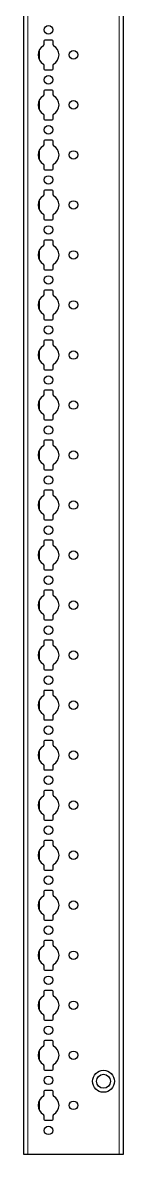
# Model space of a CAD drawing. Header units: millimetres. Extents: x -199 to 3538, y -1547 to 1507.
# Drawn here: x 3488 to 3538, y -852 to -286 of the extents above; entities that cross this region are included whole.
import ezdxf

# ---------------------------------------------------------------- set-up
doc = ezdxf.new("R2010")
doc.units = ezdxf.units.MM

msp = doc.modelspace()

# ---------------------------------------------------------------- linework, layer by layer
at = {"color": 7, "linetype": 'Continuous', "lineweight": 25}
for p, q in [((3487.89, -851.79), (3487.89, 47.21)), ((3537.59, 47.21), (3537.59, -851.79)), ((3497.94, -295.39), (3497.94, -297.27)), ((3502.04, -294.89), (3498.44, -294.89)), ((3502.54, -297.27), (3502.54, -295.39)), ((3497.94, -307.32), (3497.94, -309.19)), ((3498.44, -309.69), (3502.04, -309.69)), ((3502.54, -309.19), (3502.54, -307.32)), ((3497.94, -320.39), (3497.94, -322.27)), ((3502.04, -319.89), (3498.44, -319.89)), ((3502.54, -322.27), (3502.54, -320.39)), ((3497.94, -332.32), (3497.94, -334.19)), ((3502.54, -334.19), (3502.54, -332.32)), ((3498.44, -334.69), (3502.04, -334.69)), ((3502.04, -344.89), (3498.44, -344.89)), ((3497.94, -345.39), (3497.94, -347.27)), ((3502.54, -347.27), (3502.54, -345.39)), ((3497.94, -357.32), (3497.94, -359.19)), ((3498.44, -359.69), (3502.04, -359.69)), ((3502.54, -359.19), (3502.54, -357.32)), ((3497.94, -370.39), (3497.94, -372.27)), ((3502.04, -369.89), (3498.44, -369.89)), ((3502.54, -372.27), (3502.54, -370.39)), ((3497.94, -382.32), (3497.94, -384.19)), ((3502.54, -384.19), (3502.54, -382.32)), ((3498.44, -384.69), (3502.04, -384.69)), ((3497.94, -395.39), (3497.94, -397.27)), ((3502.04, -394.89), (3498.44, -394.89)), ((3502.54, -397.27), (3502.54, -395.39)), ((3497.94, -407.32), (3497.94, -409.19)), ((3498.44, -409.69), (3502.04, -409.69)), ((3502.54, -409.19), (3502.54, -407.32)), ((3497.94, -420.39), (3497.94, -422.27)), ((3502.04, -419.89), (3498.44, -419.89)), ((3502.54, -422.27), (3502.54, -420.39)), ((3497.94, -432.32), (3497.94, -434.19)), ((3498.44, -434.69), (3502.04, -434.69)), ((3502.54, -434.19), (3502.54, -432.32)), ((3497.94, -445.39), (3497.94, -447.27)), ((3502.04, -444.89), (3498.44, -444.89)), ((3502.54, -447.27), (3502.54, -445.39)), ((3497.94, -457.32), (3497.94, -459.19)), ((3502.54, -459.19), (3502.54, -457.32)), ((3498.44, -459.69), (3502.04, -459.69)), ((3497.94, -470.39), (3497.94, -472.27)), ((3502.04, -469.89), (3498.44, -469.89)), ((3502.54, -472.27), (3502.54, -470.39)), ((3497.94, -482.32), (3497.94, -484.19)), ((3498.44, -484.69), (3502.04, -484.69)), ((3502.54, -484.19), (3502.54, -482.32)), ((3497.94, -495.39), (3497.94, -497.27)), ((3502.04, -494.89), (3498.44, -494.89)), ((3502.54, -497.27), (3502.54, -495.39)), ((3497.94, -507.32), (3497.94, -509.19)), ((3502.54, -509.19), (3502.54, -507.32)), ((3498.44, -509.69), (3502.04, -509.69)), ((3502.04, -519.89), (3498.44, -519.89)), ((3497.94, -520.39), (3497.94, -522.27)), ((3502.54, -522.27), (3502.54, -520.39)), ((3497.94, -532.32), (3497.94, -534.19)), ((3498.44, -534.69), (3502.04, -534.69)), ((3502.54, -534.19), (3502.54, -532.32)), ((3497.94, -545.39), (3497.94, -547.27)), ((3502.04, -544.89), (3498.44, -544.89)), ((3502.54, -547.27), (3502.54, -545.39)), ((3497.94, -557.32), (3497.94, -559.19)), ((3498.44, -559.69), (3502.04, -559.69)), ((3502.54, -559.19), (3502.54, -557.32)), ((3497.94, -570.39), (3497.94, -572.27)), ((3502.04, -569.89), (3498.44, -569.89)), ((3502.54, -572.27), (3502.54, -570.39)), ((3497.94, -582.32), (3497.94, -584.19)), ((3502.54, -584.19), (3502.54, -582.32)), ((3498.44, -584.69), (3502.04, -584.69)), ((3497.94, -595.39), (3497.94, -597.27)), ((3502.04, -594.89), (3498.44, -594.89)), ((3502.54, -597.27), (3502.54, -595.39)), ((3497.94, -607.32), (3497.94, -609.19)), ((3498.44, -609.69), (3502.04, -609.69)), ((3502.54, -609.19), (3502.54, -607.32)), ((3497.94, -620.39), (3497.94, -622.27)), ((3502.04, -619.89), (3498.44, -619.89)), ((3502.54, -622.27), (3502.54, -620.39)), ((3497.94, -632.32), (3497.94, -634.19)), ((3502.54, -634.19), (3502.54, -632.32)), ((3498.44, -634.69), (3502.04, -634.69)), ((3497.94, -645.39), (3497.94, -647.27)), ((3502.04, -644.89), (3498.44, -644.89)), ((3502.54, -647.27), (3502.54, -645.39)), ((3497.94, -657.32), (3497.94, -659.19)), ((3498.44, -659.69), (3502.04, -659.69)), ((3502.54, -659.19), (3502.54, -657.32)), ((3497.94, -670.39), (3497.94, -672.27)), ((3502.04, -669.89), (3498.44, -669.89)), ((3502.54, -672.27), (3502.54, -670.39)), ((3497.94, -682.32), (3497.94, -684.19)), ((3502.54, -684.19), (3502.54, -682.32)), ((3498.44, -684.69), (3502.04, -684.69)), ((3497.94, -695.39), (3497.94, -697.27)), ((3502.04, -694.89), (3498.44, -694.89)), ((3502.54, -697.27), (3502.54, -695.39)), ((3497.94, -707.32), (3497.94, -709.19)), ((3498.44, -709.69), (3502.04, -709.69)), ((3502.54, -709.19), (3502.54, -707.32)), ((3497.94, -720.39), (3497.94, -722.27)), ((3502.04, -719.89), (3498.44, -719.89)), ((3502.54, -722.27), (3502.54, -720.39)), ((3497.94, -732.32), (3497.94, -734.19)), ((3498.44, -734.69), (3502.04, -734.69)), ((3502.54, -734.19), (3502.54, -732.32)), ((3497.94, -745.39), (3497.94, -747.27)), ((3502.04, -744.89), (3498.44, -744.89)), ((3502.54, -747.27), (3502.54, -745.39)), ((3497.94, -757.32), (3497.94, -759.19)), ((3502.54, -759.19), (3502.54, -757.32)), ((3498.44, -759.69), (3502.04, -759.69)), ((3497.94, -770.39), (3497.94, -772.27)), ((3502.04, -769.89), (3498.44, -769.89)), ((3502.54, -772.27), (3502.54, -770.39)), ((3497.94, -782.32), (3497.94, -784.19)), ((3498.44, -784.69), (3502.04, -784.69)), ((3502.54, -784.19), (3502.54, -782.32)), ((3497.94, -795.39), (3497.94, -797.27)), ((3502.04, -794.89), (3498.44, -794.89)), ((3502.54, -797.27), (3502.54, -795.39)), ((3497.94, -807.32), (3497.94, -809.19)), ((3502.54, -809.19), (3502.54, -807.32)), ((3498.44, -809.69), (3502.04, -809.69)), ((3502.04, -819.89), (3498.44, -819.89)), ((3497.94, -820.39), (3497.94, -822.27)), ((3502.54, -822.27), (3502.54, -820.39)), ((3497.94, -832.32), (3497.94, -834.19)), ((3498.44, -834.69), (3502.04, -834.69)), ((3502.54, -834.19), (3502.54, -832.32)), ((3489.89, -851.79), (3487.89, -851.79)), ((3535.59, -851.79), (3489.89, -851.79)), ((3537.59, -851.79), (3535.59, -851.79))]:
    msp.add_line(p, q, dxfattribs=at)
at = {"color": 8, "linetype": 'Continuous', "lineweight": 18}
for p, q in [((3489.89, 47.21), (3489.89, -851.79)), ((3535.59, -851.79), (3535.59, 47.21)), ((3495.74, -299.59), (3495.74, -305)), ((3495.74, -324.59), (3495.74, -330)), ((3495.74, -349.59), (3495.74, -355)), ((3495.74, -374.59), (3495.74, -380)), ((3495.74, -399.59), (3495.74, -405)), ((3495.74, -424.59), (3495.74, -430)), ((3495.74, -449.59), (3495.74, -455)), ((3495.74, -474.59), (3495.74, -480)), ((3495.74, -499.59), (3495.74, -505)), ((3495.74, -524.59), (3495.74, -530)), ((3495.74, -549.59), (3495.74, -555)), ((3495.74, -574.59), (3495.74, -580)), ((3495.74, -599.59), (3495.74, -605)), ((3495.74, -624.59), (3495.74, -630)), ((3495.74, -649.59), (3495.74, -655)), ((3495.74, -674.59), (3495.74, -680)), ((3495.74, -699.59), (3495.74, -705)), ((3495.74, -724.59), (3495.74, -730)), ((3495.74, -749.59), (3495.74, -755)), ((3495.74, -774.59), (3495.74, -780)), ((3495.74, -799.59), (3495.74, -805)), ((3495.74, -824.59), (3495.74, -830))]:
    msp.add_line(p, q, dxfattribs=at)
at = {"color": 7, "linetype": 'Continuous', "lineweight": 25}
for centre, radius in [((3500.24, -289.79), 2.12), ((3512.74, -302.29), 2.12), ((3500.24, -314.79), 2.12), ((3512.74, -327.29), 2.12), ((3500.24, -339.79), 2.12), ((3512.74, -352.29), 2.12), ((3500.24, -364.79), 2.12), ((3512.74, -377.29), 2.12), ((3500.24, -389.79), 2.12), ((3512.74, -402.29), 2.12), ((3500.24, -414.79), 2.12), ((3512.74, -427.29), 2.12), ((3500.24, -439.79), 2.12), ((3512.74, -452.29), 2.12), ((3500.24, -464.79), 2.12), ((3512.74, -477.29), 2.12), ((3500.24, -489.79), 2.12), ((3512.74, -502.29), 2.12), ((3500.24, -514.79), 2.12), ((3512.74, -527.29), 2.12), ((3500.24, -539.79), 2.13), ((3512.74, -552.29), 2.12), ((3500.24, -564.79), 2.13), ((3512.74, -577.29), 2.13), ((3500.24, -589.79), 2.13), ((3512.74, -602.29), 2.13), ((3500.24, -614.79), 2.13), ((3512.74, -627.29), 2.13), ((3500.24, -639.79), 2.13), ((3512.74, -652.29), 2.13), ((3500.24, -664.79), 2.13), ((3512.74, -677.29), 2.13), ((3500.24, -689.79), 2.13), ((3512.74, -702.29), 2.13), ((3500.24, -714.79), 2.13), ((3512.74, -727.29), 2.13), ((3500.24, -739.79), 2.13), ((3512.74, -752.29), 2.13), ((3500.24, -764.79), 2.13), ((3512.74, -777.29), 2.13), ((3500.24, -789.79), 2.13), ((3512.74, -802.29), 2.13), ((3500.24, -814.79), 2.13), ((3527.74, -815.29), 5.5), ((3527.74, -815.29), 3.5), ((3512.74, -827.29), 2.13), ((3500.24, -839.79), 2.13)]:
    msp.add_circle(centre, radius, dxfattribs=at)
for centre, radius, start, end in [((3500.24, -302.29), 5.25, 119.1407, 240.8593), ((3497.44, -297.27), 0.5, 299.1407, 0), ((3498.44, -295.39), 0.5, 90, 180), ((3502.04, -295.39), 0.5, 0, 90), ((3503.04, -297.27), 0.5, 180, 240.8593), ((3500.24, -302.29), 5.25, 299.1407, 60.8593), ((3497.44, -307.32), 0.5, 0, 60.8593), ((3498.44, -309.19), 0.5, 180, 270), ((3502.04, -309.19), 0.5, 270, 0), ((3503.04, -307.32), 0.5, 119.1407, 180), ((3497.44, -322.27), 0.5, 299.1407, 0), ((3498.44, -320.39), 0.5, 90, 180), ((3502.04, -320.39), 0.5, 0, 90), ((3503.04, -322.27), 0.5, 180, 240.8593), ((3500.24, -327.29), 5.25, 119.1407, 240.8593), ((3500.24, -327.29), 5.25, 299.1407, 60.8593), ((3497.44, -332.32), 0.5, 0, 60.8593), ((3503.04, -332.32), 0.5, 119.1407, 180), ((3498.44, -334.19), 0.5, 180, 270), ((3502.04, -334.19), 0.5, 270, 0), ((3498.44, -345.39), 0.5, 90, 180), ((3502.04, -345.39), 0.5, 0, 90), ((3500.24, -352.29), 5.25, 119.1407, 240.8593), ((3497.44, -347.27), 0.5, 299.1407, 0), ((3503.04, -347.27), 0.5, 180, 240.8593), ((3500.24, -352.29), 5.25, 299.1407, 60.8593), ((3497.44, -357.32), 0.5, 0, 60.8593), ((3498.44, -359.19), 0.5, 180, 270), ((3502.04, -359.19), 0.5, 270, 0), ((3503.04, -357.32), 0.5, 119.1407, 180), ((3500.24, -377.29), 5.25, 119.1407, 240.8593), ((3497.44, -372.27), 0.5, 299.1407, 0), ((3498.44, -370.39), 0.5, 90, 180), ((3502.04, -370.39), 0.5, 0, 90), ((3503.04, -372.27), 0.5, 180, 240.8593), ((3500.24, -377.29), 5.25, 299.1407, 60.8593), ((3497.44, -382.32), 0.5, 0, 60.8593), ((3498.44, -384.19), 0.5, 180, 270), ((3502.04, -384.19), 0.5, 270, 0), ((3503.04, -382.32), 0.5, 119.1407, 180), ((3498.44, -395.39), 0.5, 90, 180), ((3502.04, -395.39), 0.5, 0, 90), ((3500.24, -402.29), 5.25, 119.1407, 240.8593), ((3497.44, -397.27), 0.5, 299.1407, 0), ((3503.04, -397.27), 0.5, 180, 240.8593), ((3500.24, -402.29), 5.25, 299.1407, 60.8593), ((3497.44, -407.32), 0.5, 0, 60.8593), ((3503.04, -407.32), 0.5, 119.1407, 180), ((3498.44, -409.19), 0.5, 180, 270), ((3502.04, -409.19), 0.5, 270, 0), ((3500.24, -427.29), 5.25, 119.1407, 240.8593), ((3497.44, -422.27), 0.5, 299.1407, 0), ((3498.44, -420.39), 0.5, 90, 180), ((3502.04, -420.39), 0.5, 0, 90), ((3503.04, -422.27), 0.5, 180, 240.8593), ((3500.24, -427.29), 5.25, 299.1407, 60.8593), ((3497.44, -432.32), 0.5, 0, 60.8593), ((3498.44, -434.19), 0.5, 180, 270), ((3502.04, -434.19), 0.5, 270, 0), ((3503.04, -432.32), 0.5, 119.1407, 180), ((3498.44, -445.39), 0.5, 90, 180), ((3502.04, -445.39), 0.5, 0, 90), ((3500.24, -452.29), 5.25, 119.1407, 240.8593), ((3497.44, -447.27), 0.5, 299.1407, 0), ((3503.04, -447.27), 0.5, 180, 240.8593), ((3500.24, -452.29), 5.25, 299.1407, 60.8593), ((3497.44, -457.32), 0.5, 0, 60.8593), ((3503.04, -457.32), 0.5, 119.1407, 180), ((3498.44, -459.19), 0.5, 180, 270), ((3502.04, -459.19), 0.5, 270, 0), ((3500.24, -477.29), 5.25, 119.1407, 240.8593), ((3497.44, -472.27), 0.5, 299.1407, 0), ((3498.44, -470.39), 0.5, 90, 180), ((3502.04, -470.39), 0.5, 0, 90), ((3503.04, -472.27), 0.5, 180, 240.8593), ((3500.24, -477.29), 5.25, 299.1407, 60.8593), ((3497.44, -482.32), 0.5, 0, 60.8593), ((3498.44, -484.19), 0.5, 180, 270), ((3502.04, -484.19), 0.5, 270, 0), ((3503.04, -482.32), 0.5, 119.1407, 180), ((3500.24, -502.29), 5.25, 119.1407, 240.8593), ((3497.44, -497.27), 0.5, 299.1407, 0), ((3498.44, -495.39), 0.5, 90, 180), ((3502.04, -495.39), 0.5, 0, 90), ((3503.04, -497.27), 0.5, 180, 240.8593), ((3500.24, -502.29), 5.25, 299.1407, 60.8593), ((3497.44, -507.32), 0.5, 0, 60.8593), ((3503.04, -507.32), 0.5, 119.1407, 180), ((3498.44, -509.19), 0.5, 180, 270), ((3502.04, -509.19), 0.5, 270, 0), ((3498.44, -520.39), 0.5, 90, 180), ((3502.04, -520.39), 0.5, 0, 90), ((3500.24, -527.29), 5.25, 119.1407, 240.8593), ((3497.44, -522.27), 0.5, 299.1407, 0), ((3503.04, -522.27), 0.5, 180, 240.8593), ((3500.24, -527.29), 5.25, 299.1407, 60.8593), ((3497.44, -532.32), 0.5, 0, 60.8593), ((3498.44, -534.19), 0.5, 180, 270), ((3502.04, -534.19), 0.5, 270, 0), ((3503.04, -532.32), 0.5, 119.1407, 180), ((3500.24, -552.29), 5.25, 119.1407, 240.8593), ((3497.44, -547.27), 0.5, 299.1407, 0), ((3498.44, -545.39), 0.5, 90, 180), ((3502.04, -545.39), 0.5, 0, 90), ((3503.04, -547.27), 0.5, 180, 240.8593), ((3500.24, -552.29), 5.25, 299.1407, 60.8593), ((3497.44, -557.32), 0.5, 0, 60.8593), ((3498.44, -559.19), 0.5, 180, 270), ((3502.04, -559.19), 0.5, 270, 0), ((3503.04, -557.32), 0.5, 119.1407, 180), ((3498.44, -570.39), 0.5, 90, 180), ((3502.04, -570.39), 0.5, 0, 90), ((3500.24, -577.29), 5.25, 119.1407, 240.8593), ((3497.44, -572.27), 0.5, 299.1407, 0), ((3503.04, -572.27), 0.5, 180, 240.8593), ((3500.24, -577.29), 5.25, 299.1407, 60.8593), ((3497.44, -582.32), 0.5, 0, 60.8593), ((3503.04, -582.32), 0.5, 119.1407, 180), ((3498.44, -584.19), 0.5, 180, 270), ((3502.04, -584.19), 0.5, 270, 0), ((3500.24, -602.29), 5.25, 119.1407, 240.8593), ((3497.44, -597.27), 0.5, 299.1407, 0), ((3498.44, -595.39), 0.5, 90, 180), ((3502.04, -595.39), 0.5, 0, 90), ((3503.04, -597.27), 0.5, 180, 240.8593), ((3500.24, -602.29), 5.25, 299.1407, 60.8593), ((3497.44, -607.32), 0.5, 0, 60.8593), ((3498.44, -609.19), 0.5, 180, 270), ((3502.04, -609.19), 0.5, 270, 0), ((3503.04, -607.32), 0.5, 119.1407, 180), ((3498.44, -620.39), 0.5, 90, 180), ((3502.04, -620.39), 0.5, 0, 90), ((3500.24, -627.29), 5.25, 119.1407, 240.8593), ((3497.44, -622.27), 0.5, 299.1407, 0), ((3503.04, -622.27), 0.5, 180, 240.8593), ((3500.24, -627.29), 5.25, 299.1407, 60.8593), ((3497.44, -632.32), 0.5, 0, 60.8593), ((3503.04, -632.32), 0.5, 119.1407, 180), ((3498.44, -634.19), 0.5, 180, 270), ((3502.04, -634.19), 0.5, 270, 0), ((3500.24, -652.29), 5.25, 119.1407, 240.8593), ((3497.44, -647.27), 0.5, 299.1407, 0), ((3498.44, -645.39), 0.5, 90, 180), ((3502.04, -645.39), 0.5, 0, 90), ((3503.04, -647.27), 0.5, 180, 240.8593), ((3500.24, -652.29), 5.25, 299.1407, 60.8593), ((3497.44, -657.32), 0.5, 0, 60.8593), ((3498.44, -659.19), 0.5, 180, 270), ((3502.04, -659.19), 0.5, 270, 0), ((3503.04, -657.32), 0.5, 119.1407, 180), ((3500.24, -677.29), 5.25, 119.1407, 240.8593), ((3497.44, -672.27), 0.5, 299.1407, 0), ((3498.44, -670.39), 0.5, 90, 180), ((3502.04, -670.39), 0.5, 0, 90), ((3503.04, -672.27), 0.5, 180, 240.8593), ((3500.24, -677.29), 5.25, 299.1407, 60.8593), ((3497.44, -682.32), 0.5, 0, 60.8593), ((3498.44, -684.19), 0.5, 180, 270), ((3502.04, -684.19), 0.5, 270, 0), ((3503.04, -682.32), 0.5, 119.1407, 180), ((3498.44, -695.39), 0.5, 90, 180), ((3502.04, -695.39), 0.5, 0, 90), ((3500.24, -702.29), 5.25, 119.1407, 240.8593), ((3497.44, -697.27), 0.5, 299.1407, 0), ((3503.04, -697.27), 0.5, 180, 240.8593), ((3500.24, -702.29), 5.25, 299.1407, 60.8593), ((3497.44, -707.32), 0.5, 0, 60.8593), ((3503.04, -707.32), 0.5, 119.1407, 180), ((3498.44, -709.19), 0.5, 180, 270), ((3502.04, -709.19), 0.5, 270, 0), ((3500.24, -727.29), 5.25, 119.1407, 240.8593), ((3497.44, -722.27), 0.5, 299.1407, 0), ((3498.44, -720.39), 0.5, 90, 180), ((3502.04, -720.39), 0.5, 0, 90), ((3503.04, -722.27), 0.5, 180, 240.8593), ((3500.24, -727.29), 5.25, 299.1407, 60.8593), ((3497.44, -732.32), 0.5, 0, 60.8593), ((3498.44, -734.19), 0.5, 180, 270), ((3502.04, -734.19), 0.5, 270, 0), ((3503.04, -732.32), 0.5, 119.1407, 180), ((3498.44, -745.39), 0.5, 90, 180), ((3502.04, -745.39), 0.5, 0, 90), ((3500.24, -752.29), 5.25, 119.1407, 240.8593), ((3497.44, -747.27), 0.5, 299.1407, 0), ((3503.04, -747.27), 0.5, 180, 240.8593), ((3500.24, -752.29), 5.25, 299.1407, 60.8593), ((3497.44, -757.32), 0.5, 0, 60.8593), ((3503.04, -757.32), 0.5, 119.1407, 180), ((3498.44, -759.19), 0.5, 180, 270), ((3502.04, -759.19), 0.5, 270, 0), ((3500.24, -777.29), 5.25, 119.1407, 240.8593), ((3497.44, -772.27), 0.5, 299.1407, 0), ((3498.44, -770.39), 0.5, 90, 180), ((3502.04, -770.39), 0.5, 0, 90), ((3503.04, -772.27), 0.5, 180, 240.8593), ((3500.24, -777.29), 5.25, 299.1407, 60.8593), ((3497.44, -782.32), 0.5, 0, 60.8593), ((3498.44, -784.19), 0.5, 180, 270), ((3502.04, -784.19), 0.5, 270, 0), ((3503.04, -782.32), 0.5, 119.1407, 180), ((3497.44, -797.27), 0.5, 299.1407, 0), ((3498.44, -795.39), 0.5, 90, 180), ((3502.04, -795.39), 0.5, 0, 90), ((3503.04, -797.27), 0.5, 180, 240.8593), ((3500.24, -802.29), 5.25, 119.1407, 240.8593), ((3500.24, -802.29), 5.25, 299.1407, 60.8593), ((3497.44, -807.32), 0.5, 0, 60.8593), ((3503.04, -807.32), 0.5, 119.1407, 180), ((3498.44, -809.19), 0.5, 180, 270), ((3502.04, -809.19), 0.5, 270, 0), ((3498.44, -820.39), 0.5, 90, 180), ((3502.04, -820.39), 0.5, 0, 90), ((3500.24, -827.29), 5.25, 119.1407, 240.8593), ((3497.44, -822.27), 0.5, 299.1407, 0), ((3503.04, -822.27), 0.5, 180, 240.8593), ((3500.24, -827.29), 5.25, 299.1407, 60.8593), ((3497.44, -832.32), 0.5, 0, 60.8593), ((3498.44, -834.19), 0.5, 180, 270), ((3502.04, -834.19), 0.5, 270, 0), ((3503.04, -832.32), 0.5, 119.1407, 180)]:
    msp.add_arc(centre, radius, start, end, dxfattribs=at)

doc.saveas('drawing.dxf')
